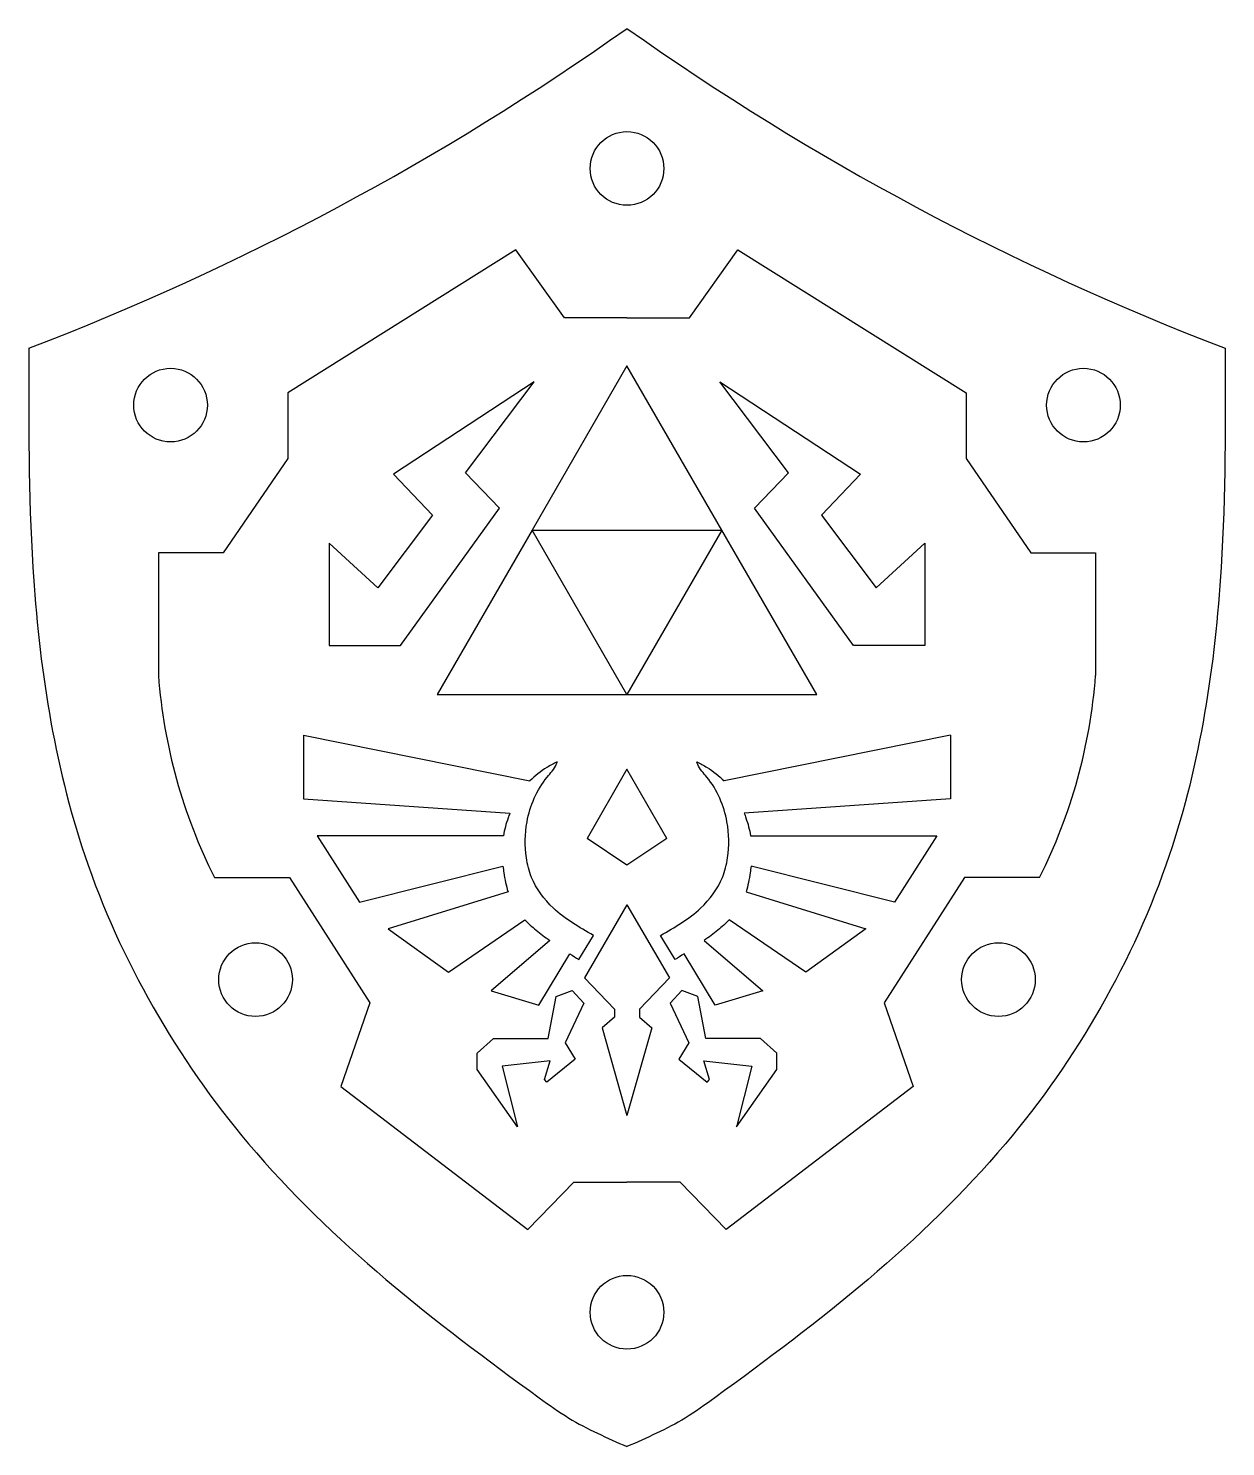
# Model space of a CAD drawing. Header units: inches. Extents: x 27.3 to 46.5, y 6.9 to 29.6.
import ezdxf

# ---------------------------------------------------------------- set-up
doc = ezdxf.new("R2010")
doc.units = ezdxf.units.IN
doc.header["$MEASUREMENT"] = 0
doc.layers.add('Layer2', color=2, linetype='Continuous')

msp = doc.modelspace()

# ---------------------------------------------------------------- linework, layer by layer
at = {"layer": 'Layer2'}
for p, q in [((35.136, 26.017), (31.494, 23.73)), ((35.913, 24.929), (35.136, 26.017)), ((37.906, 24.929), (38.682, 26.017)), ((38.682, 26.017), (42.325, 23.73)), ((36.909, 24.929), (35.913, 24.929)), ((36.909, 24.929), (36.909, 24.929)), ((36.909, 24.929), (37.906, 24.929)), ((35.425, 23.909), (33.18, 22.433)), ((34.33, 22.455), (35.425, 23.909)), ((38.393, 23.909), (40.639, 22.433)), ((39.489, 22.455), (38.393, 23.909)), ((31.494, 23.73), (31.494, 22.683)), ((42.325, 23.73), (42.325, 22.683)), ((31.494, 22.683), (30.459, 21.177)), ((42.325, 22.683), (43.359, 21.177)), ((33.18, 22.433), (33.804, 21.779)), ((34.871, 21.892), (34.33, 22.455)), ((38.948, 21.892), (39.489, 22.455)), ((40.639, 22.433), (40.015, 21.779)), ((33.804, 21.779), (32.929, 20.615)), ((33.294, 19.698), (34.871, 21.892)), ((40.525, 19.698), (38.948, 21.892)), ((40.015, 21.779), (40.89, 20.615)), ((32.929, 20.615), (32.152, 21.33)), ((32.152, 21.33), (32.152, 19.698)), ((40.89, 20.615), (41.667, 21.33)), ((41.667, 21.33), (41.667, 19.698)), ((30.459, 21.177), (29.425, 21.177)), ((29.425, 21.177), (29.425, 19.217)), ((43.359, 21.177), (44.393, 21.177)), ((44.393, 21.177), (44.393, 19.217)), ((32.152, 19.698), (33.294, 19.698)), ((41.667, 19.698), (40.525, 19.698)), ((31.742, 18.263), (35.359, 17.533)), ((31.742, 18.263), (31.742, 17.246)), ((42.077, 18.263), (38.46, 17.533)), ((42.077, 18.263), (42.077, 17.246)), ((31.742, 17.246), (35.037, 17.018)), ((42.077, 17.246), (38.782, 17.018)), ((34.936, 16.658), (31.959, 16.658)), ((31.959, 16.658), (32.639, 15.6)), ((38.883, 16.658), (41.859, 16.658)), ((41.859, 16.658), (41.179, 15.6)), ((32.639, 15.6), (34.928, 16.175)), ((41.179, 15.6), (38.89, 16.175)), ((30.319, 15.993), (31.518, 15.993)), ((31.518, 15.993), (32.802, 13.99)), ((42.3, 15.993), (41.017, 13.99)), ((43.5, 15.993), (42.3, 15.993)), ((35.009, 15.764), (33.095, 15.17)), ((38.81, 15.764), (40.723, 15.17)), ((36.909, 15.555), (36.233, 14.39)), ((36.909, 15.555), (37.586, 14.39)), ((34.056, 14.482), (35.277, 15.316)), ((39.763, 14.482), (38.542, 15.316)), ((33.095, 15.17), (34.056, 14.482)), ((35.676, 14.986), (34.741, 14.183)), ((36.139, 14.683), (36.372, 15.066)), ((37.68, 14.683), (37.446, 15.066)), ((38.143, 14.986), (39.077, 14.183)), ((40.723, 15.17), (39.763, 14.482)), ((35.501, 13.953), (35.998, 14.772)), ((38.318, 13.953), (37.821, 14.772)), ((36.233, 14.39), (36.712, 13.887)), ((37.586, 14.39), (37.107, 13.887)), ((34.741, 14.183), (35.501, 13.953)), ((35.651, 13.423), (35.779, 14.092)), ((35.779, 14.092), (36.033, 14.187)), ((36.033, 14.187), (36.218, 13.987)), ((37.786, 14.187), (37.601, 13.987)), ((38.04, 14.092), (37.786, 14.187)), ((38.168, 13.423), (38.04, 14.092)), ((39.077, 14.183), (38.318, 13.953)), ((32.802, 13.99), (32.339, 12.657)), ((36.218, 13.987), (35.924, 13.352)), ((36.712, 13.887), (36.712, 13.762)), ((37.107, 13.887), (37.107, 13.762)), ((37.601, 13.987), (37.895, 13.352)), ((41.017, 13.99), (41.48, 12.657)), ((36.712, 13.762), (36.512, 13.591)), ((36.512, 13.591), (36.909, 12.189)), ((37.307, 13.591), (36.909, 12.189)), ((37.107, 13.762), (37.307, 13.591)), ((34.515, 13.188), (34.777, 13.421)), ((34.777, 13.421), (35.651, 13.423)), ((39.042, 13.421), (38.168, 13.423)), ((39.303, 13.188), (39.042, 13.421)), ((34.515, 12.925), (34.515, 13.188)), ((35.924, 13.352), (36.083, 13.093)), ((37.895, 13.352), (37.736, 13.093)), ((39.303, 12.925), (39.303, 13.188)), ((35.16, 12.009), (34.515, 12.925)), ((35.681, 13.065), (34.914, 12.977)), ((34.914, 12.977), (35.16, 12.009)), ((35.594, 12.767), (35.681, 13.065)), ((36.083, 13.093), (35.63, 12.723)), ((37.736, 13.093), (38.189, 12.723)), ((38.225, 12.767), (38.138, 13.065)), ((38.138, 13.065), (38.905, 12.977)), ((38.905, 12.977), (38.659, 12.009)), ((38.659, 12.009), (39.303, 12.925)), ((35.63, 12.723), (35.594, 12.767)), ((38.189, 12.723), (38.225, 12.767)), ((32.339, 12.657), (35.325, 10.37)), ((41.48, 12.657), (38.493, 10.37)), ((35.325, 10.37), (36.058, 11.126)), ((36.058, 11.126), (36.909, 11.126)), ((37.761, 11.126), (36.909, 11.126)), ((38.493, 10.37), (37.761, 11.126))]:
    msp.add_line(p, q, dxfattribs=at)
for points in [[(38.425, 21.539), (36.909, 24.165), (35.393, 21.539)], [(36.909, 18.913), (35.393, 21.539), (33.877, 18.913)], [(39.942, 18.913), (38.425, 21.539), (36.909, 18.913)]]:
    msp.add_lwpolyline(points, close=True, dxfattribs=at)
for points in [[(37.547, 16.616), (36.909, 17.721), (36.272, 16.616)], [(37.547, 16.616), (36.909, 16.189), (36.272, 16.616)]]:
    msp.add_lwpolyline(points, dxfattribs=at)
for centre in [(36.909, 27.314), (29.62, 23.535), (44.199, 23.535), (30.977, 14.361), (42.842, 14.361), (36.909, 9.049)]:
    msp.add_circle(centre, 0.588, dxfattribs=at)
for centre, radius, start, end in [((11.822, 64.974), 43.407, 290.9707, 305.3074), ((61.997, 64.974), 43.407, 234.6926, 249.0293), ((38.024, 19.863), 8.622, 184.3009, 206.6703), ((35.795, 19.863), 8.622, 333.3297, 355.6991)]:
    msp.add_arc(centre, radius, start, end, dxfattribs=at)
for points, knots in [([(27.357, 24.442), (27.353, 23.277), (27.343, 20.554), (28.014, 16.056), (30.782, 11.26), (33.992, 8.774), (36.098, 7.258), (36.592, 7.043), (36.909, 6.904)], [0, 0, 0, 0, 3.498679, 8.172668, 13.468484, 19.631394, 20.204815, 21.240473, 21.240473, 21.240473, 21.240473]), ([(46.462, 24.442), (46.466, 23.277), (46.476, 20.554), (45.805, 16.056), (43.037, 11.26), (39.827, 8.774), (37.721, 7.258), (37.227, 7.043), (36.909, 6.904)], [0, 0, 0, 0, 3.498679, 8.172668, 13.468484, 19.631394, 20.204815, 21.240473, 21.240473, 21.240473, 21.240473]), ([(36.372, 15.066), (36.148, 15.196), (35.748, 15.428), (35.391, 15.897), (35.273, 16.387), (35.283, 16.956), (35.5, 17.468), (35.758, 17.732), (35.791, 17.825), (35.796, 17.84)], [0, 0, 0, 0, 0.774429, 1.37706, 1.700115, 2.272127, 3.0572, 3.304486, 3.351813, 3.351813, 3.351813, 3.351813]), ([(35.796, 17.84), (35.74, 17.811), (35.581, 17.729), (35.44, 17.616), (35.359, 17.533)], [0, 0, 0, 0, 0.798539, 2.250874, 2.250874, 2.250874, 2.250874]), ([(37.446, 15.066), (37.671, 15.196), (38.07, 15.428), (38.428, 15.897), (38.545, 16.387), (38.536, 16.956), (38.319, 17.468), (38.061, 17.732), (38.028, 17.825), (38.023, 17.84)], [0, 0, 0, 0, 0.774429, 1.37706, 1.700115, 2.272127, 3.0572, 3.304486, 3.351813, 3.351813, 3.351813, 3.351813]), ([(38.023, 17.84), (38.079, 17.811), (38.238, 17.729), (38.379, 17.616), (38.46, 17.533)], [0, 0, 0, 0, 0.798539, 2.250874, 2.250874, 2.250874, 2.250874]), ([(35.037, 17.018), (35.028, 16.993), (34.985, 16.875), (34.952, 16.754), (34.936, 16.658)], [4.812758, 4.812758, 4.812758, 4.812758, 5.148921, 6.384136, 6.384136, 6.384136, 6.384136]), ([(38.782, 17.018), (38.791, 16.993), (38.834, 16.875), (38.866, 16.754), (38.883, 16.658)], [4.812758, 4.812758, 4.812758, 4.812758, 5.148921, 6.384136, 6.384136, 6.384136, 6.384136]), ([(34.928, 16.175), (34.932, 16.139), (34.951, 16), (34.978, 15.862), (35.009, 15.764)], [8.424132, 8.424132, 8.424132, 8.424132, 8.877943, 10.165327, 10.165327, 10.165327, 10.165327]), ([(38.89, 16.175), (38.886, 16.139), (38.868, 16), (38.841, 15.862), (38.81, 15.764)], [8.424132, 8.424132, 8.424132, 8.424132, 8.877943, 10.165327, 10.165327, 10.165327, 10.165327]), ([(35.277, 15.316), (35.334, 15.258), (35.464, 15.142), (35.602, 15.039), (35.676, 14.986)], [12.390924, 12.390924, 12.390924, 12.390924, 13.406743, 14.552596, 14.552596, 14.552596, 14.552596]), ([(38.542, 15.316), (38.485, 15.258), (38.354, 15.142), (38.217, 15.039), (38.143, 14.986)], [12.390924, 12.390924, 12.390924, 12.390924, 13.406743, 14.552596, 14.552596, 14.552596, 14.552596])]:
    msp.add_open_spline(points, degree=3, knots=knots, dxfattribs=at)
for points in [[(35.998, 14.772), (36.045, 14.742), (36.092, 14.713), (36.139, 14.683)], [(37.821, 14.772), (37.774, 14.742), (37.727, 14.713), (37.68, 14.683)]]:
    msp.add_open_spline(points, degree=3, dxfattribs=at)

doc.saveas('drawing.dxf')
